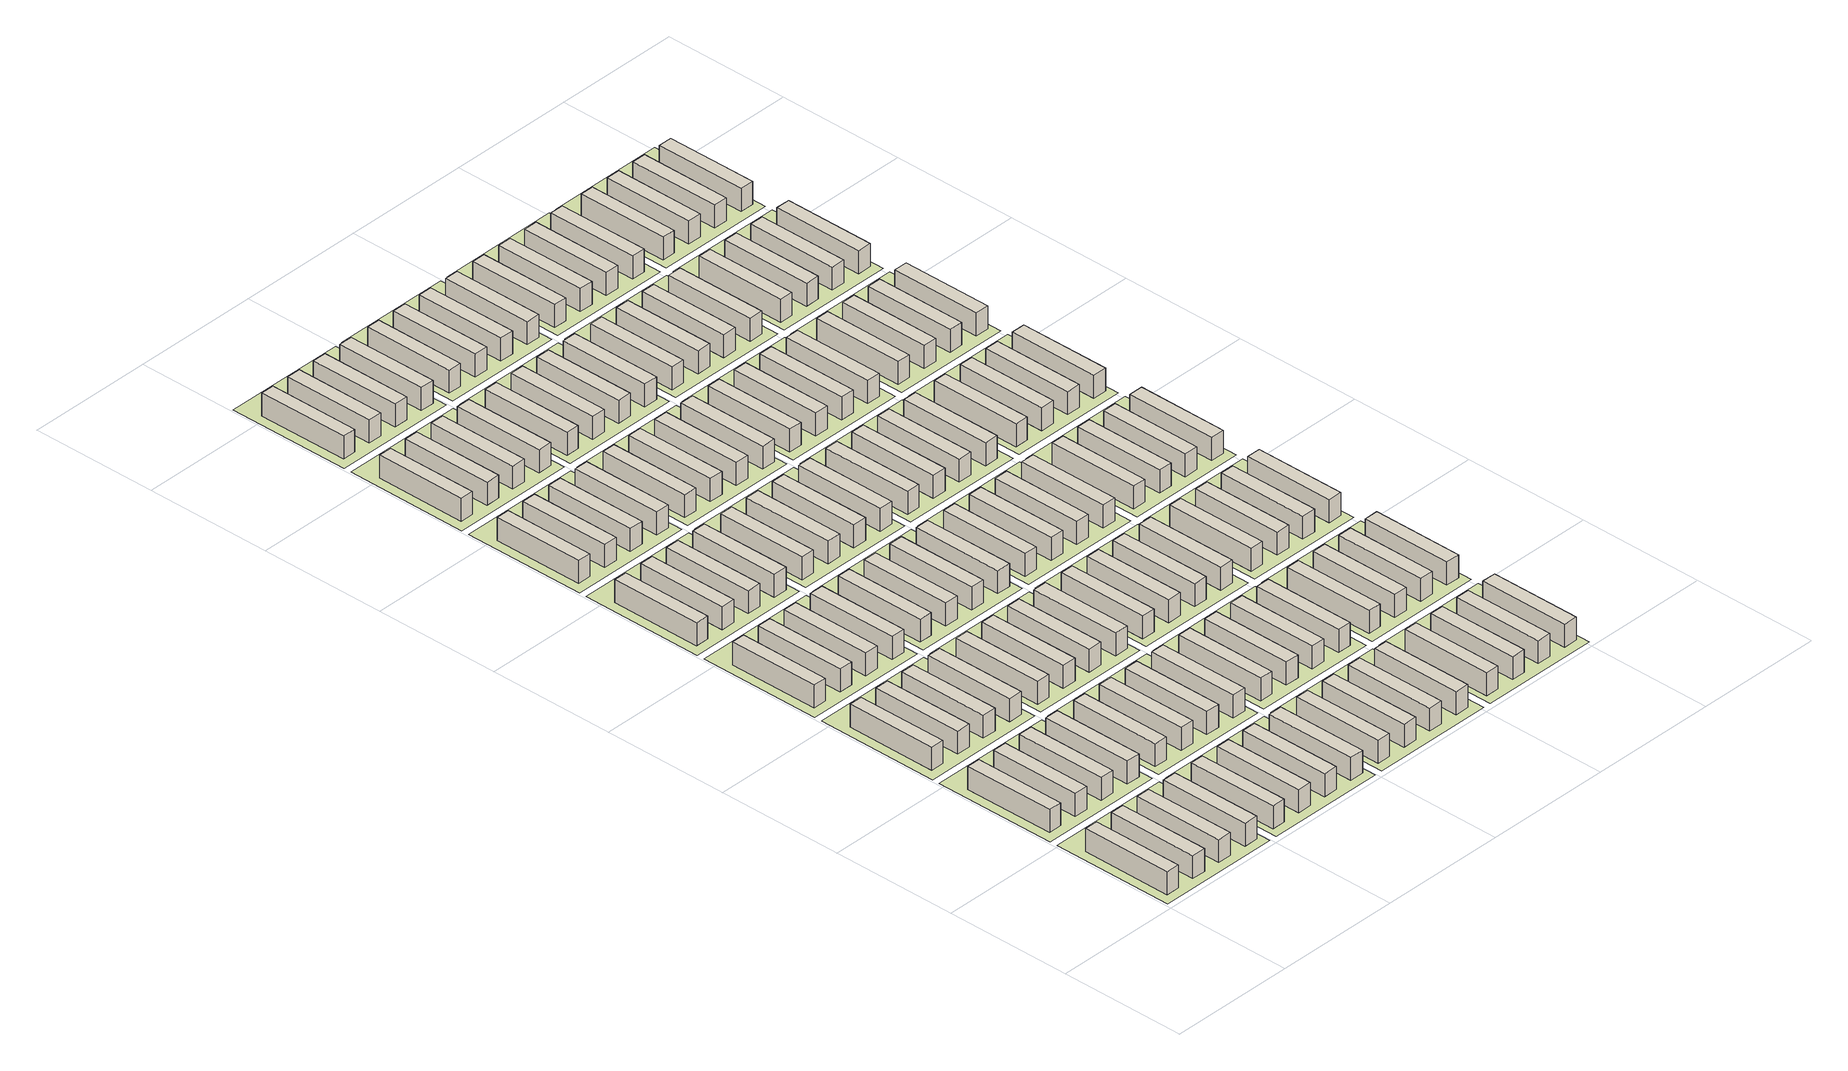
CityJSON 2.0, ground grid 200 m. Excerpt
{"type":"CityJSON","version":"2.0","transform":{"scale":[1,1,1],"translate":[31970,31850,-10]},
"CityObjects":{
"building1":{"type":"Building","geometry":[{"type":"Solid","lod":"1","boundaries":[[[[0,1,2,3]],[[2,4,5,3]],[[6,1,0,7]],[[2,1,6,4]],[[6,7,5,4]],[[0,3,5,7]]]]}]},
"building2":{"type":"Building","geometry":[{"type":"Solid","lod":"1","boundaries":[[[[8,9,10,11]],[[8,11,12,13]],[[10,9,14,15]],[[10,15,12,11]],[[14,13,12,15]],[[14,9,8,13]]]]}]},
"building3":{"type":"Building","geometry":[{"type":"Solid","lod":"1","boundaries":[[[[16,17,18,19]],[[18,20,21,19]],[[22,17,16,23]],[[18,17,22,20]],[[22,23,21,20]],[[16,19,21,23]]]]}]},
"building4":{"type":"Building","geometry":[{"type":"Solid","lod":"1","boundaries":[[[[24,25,26,27]],[[24,27,28,29]],[[26,25,30,31]],[[26,31,28,27]],[[30,29,28,31]],[[30,25,24,29]]]]}]},
"building5":{"type":"Building","geometry":[{"type":"Solid","lod":"1","boundaries":[[[[32,33,34,35]],[[32,35,36,37]],[[34,33,38,39]],[[34,39,36,35]],[[38,37,36,39]],[[38,33,32,37]]]]}]},
"building6":{"type":"Building","geometry":[{"type":"Solid","lod":"1","boundaries":[[[[40,41,42,43]],[[42,44,45,43]],[[46,41,40,47]],[[42,41,46,44]],[[46,47,45,44]],[[40,43,45,47]]]]}]},
"building7":{"type":"Building","geometry":[{"type":"Solid","lod":"1","boundaries":[[[[48,49,50,51]],[[50,52,53,51]],[[54,49,48,55]],[[50,49,54,52]],[[54,55,53,52]],[[48,51,53,55]]]]}]},
"building8":{"type":"Building","geometry":[{"type":"Solid","lod":"1","boundaries":[[[[56,57,58,59]],[[56,59,60,61]],[[58,57,62,63]],[[58,63,60,59]],[[62,61,60,63]],[[62,57,56,61]]]]}]},
"building9":{"type":"Building","geometry":[{"type":"Solid","lod":"1","boundaries":[[[[64,65,66,67]],[[64,67,68,69]],[[66,65,70,71]],[[66,71,68,67]],[[70,69,68,71]],[[70,65,64,69]]]]}]},
"building10":{"type":"Building","geometry":[{"type":"Solid","lod":"1","boundaries":[[[[72,73,74,75]],[[74,76,77,75]],[[78,73,72,79]],[[74,73,78,76]],[[78,79,77,76]],[[72,75,77,79]]]]}]},
"building11":{"type":"Building","geometry":[{"type":"Solid","lod":"1","boundaries":[[[[80,81,82,83]],[[82,84,85,83]],[[86,81,80,87]],[[82,81,86,84]],[[86,87,85,84]],[[80,83,85,87]]]]}]},
"building12":{"type":"Building","geometry":[{"type":"Solid","lod":"1","boundaries":[[[[88,89,90,91]],[[90,92,93,91]],[[94,89,88,95]],[[90,89,94,92]],[[94,95,93,92]],[[88,91,93,95]]]]}]},
"building13":{"type":"Building","geometry":[{"type":"Solid","lod":"1","boundaries":[[[[96,97,98,99]],[[96,99,100,101]],[[98,97,102,103]],[[98,103,100,99]],[[102,101,100,103]],[[102,97,96,101]]]]}]},
"building14":{"type":"Building","geometry":[{"type":"Solid","lod":"1","boundaries":[[[[104,105,106,107]],[[104,107,108,109]],[[106,105,110,111]],[[106,111,108,107]],[[110,109,108,111]],[[110,105,104,109]]]]}]},
"building15":{"type":"Building","geometry":[{"type":"Solid","lod":"1","boundaries":[[[[112,113,114,115]],[[114,116,117,115]],[[118,113,112,119]],[[114,113,118,116]],[[118,119,117,116]],[[112,115,117,119]]]]}]},
"building16":{"type":"Building","geometry":[{"type":"Solid","lod":"1","boundaries":[[[[120,121,122,123]],[[120,123,124,125]],[[122,121,126,127]],[[122,127,124,123]],[[126,125,124,127]],[[126,121,120,125]]]]}]},
"building17":{"type":"Building","geometry":[{"type":"Solid","lod":"1","boundaries":[[[[128,129,130,131]],[[130,132,133,131]],[[134,129,128,135]],[[130,129,134,132]],[[134,135,133,132]],[[128,131,133,135]]]]}]},
"building18":{"type":"Building","geometry":[{"type":"Solid","lod":"1","boundaries":[[[[136,137,138,139]],[[138,140,141,139]],[[142,137,136,143]],[[138,137,142,140]],[[142,143,141,140]],[[136,139,141,143]]]]}]},
"building19":{"type":"Building","geometry":[{"type":"Solid","lod":"1","boundaries":[[[[144,145,146,147]],[[144,147,148,149]],[[146,145,150,151]],[[146,151,148,147]],[[150,149,148,151]],[[150,145,144,149]]]]}]},
"building20":{"type":"Building","geometry":[{"type":"Solid","lod":"1","boundaries":[[[[152,153,154,155]],[[152,155,156,157]],[[154,153,158,159]],[[154,159,156,155]],[[158,157,156,159]],[[158,153,152,157]]]]}]},
"building21":{"type":"Building","geometry":[{"type":"Solid","lod":"1","boundaries":[[[[160,161,162,163]],[[160,163,164,165]],[[162,161,166,167]],[[162,167,164,163]],[[166,165,164,167]],[[166,161,160,165]]]]}]},
"building22":{"type":"Building","geometry":[{"type":"Solid","lod":"1","boundaries":[[[[168,169,170,171]],[[170,172,173,171]],[[174,169,168,175]],[[170,169,174,172]],[[174,175,173,172]],[[168,171,173,175]]]]}]},
"building23":{"type":"Building","geometry":[{"type":"Solid","lod":"1","boundaries":[[[[176,177,178,179]],[[176,179,180,181]],[[178,177,182,183]],[[178,183,180,179]],[[182,181,180,183]],[[182,177,176,181]]]]}]},
"building24":{"type":"Building","geometry":[{"type":"Solid","lod":"1","boundaries":[[[[184,185,186,187]],[[186,188,189,187]],[[190,185,184,191]],[[186,185,190,188]],[[190,191,189,188]],[[184,187,189,191]]]]}]},
"building25":{"type":"Building","geometry":[{"type":"Solid","lod":"1","boundaries":[[[[192,193,194,195]],[[194,196,197,195]],[[198,193,192,199]],[[194,193,198,196]],[[198,199,197,196]],[[192,195,197,199]]]]}]},
"building26":{"type":"Building","geometry":[{"type":"Solid","lod":"1","boundaries":[[[[200,201,202,203]],[[200,203,204,205]],[[202,201,206,207]],[[202,207,204,203]],[[206,205,204,207]],[[206,201,200,205]]]]}]},
"building27":{"type":"Building","geometry":[{"type":"Solid","lod":"1","boundaries":[[[[208,209,210,211]],[[210,212,213,211]],[[214,209,208,215]],[[210,209,214,212]],[[214,215,213,212]],[[208,211,213,215]]]]}]},
"building28":{"type":"Building","geometry":[{"type":"Solid","lod":"1","boundaries":[[[[216,217,218,219]],[[216,219,220,221]],[[218,217,222,223]],[[218,223,220,219]],[[222,221,220,223]],[[222,217,216,221]]]]}]},
"building29":{"type":"Building","geometry":[{"type":"Solid","lod":"1","boundaries":[[[[224,225,226,227]],[[224,227,228,229]],[[226,225,230,231]],[[226,231,228,227]],[[230,229,228,231]],[[230,225,224,229]]]]}]},
"building30":{"type":"Building","geometry":[{"type":"Solid","lod":"1","boundaries":[[[[232,233,234,235]],[[234,236,237,235]],[[238,233,232,239]],[[234,233,238,236]],[[238,239,237,236]],[[232,235,237,239]]]]}]},
"building31":{"type":"Building","geometry":[{"type":"Solid","lod":"1","boundaries":[[[[240,241,242,243]],[[240,243,244,245]],[[242,241,246,247]],[[242,247,244,243]],[[246,245,244,247]],[[246,241,240,245]]]]}]},
"building32":{"type":"Building","geometry":[{"type":"Solid","lod":"1","boundaries":[[[[248,249,250,251]],[[250,252,253,251]],[[254,249,248,255]],[[250,249,254,252]],[[254,255,253,252]],[[248,251,253,255]]]]}]},
"building33":{"type":"Building","geometry":[{"type":"Solid","lod":"1","boundaries":[[[[256,257,258,259]],[[258,260,261,259]],[[262,257,256,263]],[[258,257,262,260]],[[262,263,261,260]],[[256,259,261,263]]]]}]},
"building34":{"type":"Building","geometry":[{"type":"Solid","lod":"1","boundaries":[[[[264,265,266,267]],[[266,268,269,267]],[[270,265,264,271]],[[266,265,270,268]],[[270,271,269,268]],[[264,267,269,271]]]]}]},
"building35":{"type":"Building","geometry":[{"type":"Solid","lod":"1","boundaries":[[[[272,273,274,275]],[[272,275,276,277]],[[274,273,278,279]],[[274,279,276,275]],[[278,277,276,279]],[[278,273,272,277]]]]}]},
"building36":{"type":"Building","geometry":[{"type":"Solid","lod":"1","boundaries":[[[[280,281,282,283]],[[282,284,285,283]],[[286,281,280,287]],[[282,281,286,284]],[[286,287,285,284]],[[280,283,285,287]]]]}]},
"building37":{"type":"Building","geometry":[{"type":"Solid","lod":"1","boundaries":[[[[288,289,290,291]],[[288,291,292,293]],[[290,289,294,295]],[[290,295,292,291]],[[294,293,292,295]],[[294,289,288,293]]]]}]},
"building38":{"type":"Building","geometry":[{"type":"Solid","lod":"1","boundaries":[[[[296,297,298,299]],[[296,299,300,301]],[[298,297,302,303]],[[298,303,300,299]],[[302,301,300,303]],[[302,297,296,301]]]]}]},
"building39":{"type":"Building","geometry":[{"type":"Solid","lod":"1","boundaries":[[[[304,305,306,307]],[[306,308,309,307]],[[310,305,304,311]],[[306,305,310,308]],[[310,311,309,308]],[[304,307,309,311]]]]}]},
"building40":{"type":"Building","geometry":[{"type":"Solid","lod":"1","boundaries":[[[[312,313,314,315]],[[312,315,316,317]],[[314,313,318,319]],[[314,319,316,315]],[[318,317,316,319]],[[318,313,312,317]]]]}]},
"building41":{"type":"Building","geometry":[{"type":"Solid","lod":"1","boundaries":[[[[320,321,322,323]],[[322,324,325,323]],[[326,321,320,327]],[[322,321,326,324]],[[326,327,325,324]],[[320,323,325,327]]]]}]},
"building42":{"type":"Building","geometry":[{"type":"Solid","lod":"1","boundaries":[[[[328,329,330,331]],[[328,331,332,333]],[[330,329,334,335]],[[330,335,332,331]],[[334,333,332,335]],[[334,329,328,333]]]]}]},
"building43":{"type":"Building","geometry":[{"type":"Solid","lod":"1","boundaries":[[[[336,337,338,339]],[[338,340,341,339]],[[342,337,336,343]],[[338,337,342,340]],[[342,343,341,340]],[[336,339,341,343]]]]}]},
"building44":{"type":"Building","geometry":[{"type":"Solid","lod":"1","boundaries":[[[[344,345,346,347]],[[346,348,349,347]],[[350,345,344,351]],[[346,345,350,348]],[[350,351,349,348]],[[344,347,349,351]]]]}]},
"building45":{"type":"Building","geometry":[{"type":"Solid","lod":"1","boundaries":[[[[352,353,354,355]],[[352,355,356,357]],[[354,353,358,359]],[[354,359,356,355]],[[358,357,356,359]],[[358,353,352,357]]]]}]},
"building46":{"type":"Building","geometry":[{"type":"Solid","lod":"1","boundaries":[[[[360,361,362,363]],[[362,364,365,363]],[[366,361,360,367]],[[362,361,366,364]],[[366,367,365,364]],[[360,363,365,367]]]]}]},
"building47":{"type":"Building","geometry":[{"type":"Solid","lod":"1","boundaries":[[[[368,369,370,371]],[[368,371,372,373]],[[370,369,374,375]],[[370,375,372,371]],[[374,373,372,375]],[[374,369,368,373]]]]}]},
"building48":{"type":"Building","geometry":[{"type":"Solid","lod":"1","boundaries":[[[[376,377,378,379]],[[376,379,380,381]],[[378,377,382,383]],[[378,383,380,379]],[[382,381,380,383]],[[382,377,376,381]]]]}]},
"building49":{"type":"Building","geometry":[{"type":"Solid","lod":"1","boundaries":[[[[384,385,386,387]],[[384,387,388,389]],[[386,385,390,391]],[[386,391,388,387]],[[390,389,388,391]],[[390,385,384,389]]]]}]},
"building50":{"type":"Building","geometry":[{"type":"Solid","lod":"1","boundaries":[[[[392,393,394,395]],[[392,395,396,397]],[[394,393,398,399]],[[394,399,396,395]],[[398,397,396,399]],[[398,393,392,397]]]]}]},
"building51":{"type":"Building","geometry":[{"type":"Solid","lod":"1","boundaries":[[[[400,401,402,403]],[[402,404,405,403]],[[406,401,400,407]],[[402,401,406,404]],[[406,407,405,404]],[[400,403,405,407]]]]}]},
"building52":{"type":"Building","geometry":[{"type":"Solid","lod":"1","boundaries":[[[[408,409,410,411]],[[408,411,412,413]],[[410,409,414,415]],[[410,415,412,411]],[[414,413,412,415]],[[414,409,408,413]]]]}]},
"building53":{"type":"Building","geometry":[{"type":"Solid","lod":"1","boundaries":[[[[416,417,418,419]],[[418,420,421,419]],[[422,417,416,423]],[[418,417,422,420]],[[422,423,421,420]],[[416,419,421,423]]]]}]},
"building54":{"type":"Building","geometry":[{"type":"Solid","lod":"1","boundaries":[[[[424,425,426,427]],[[426,428,429,427]],[[430,425,424,431]],[[426,425,430,428]],[[430,431,429,428]],[[424,427,429,431]]]]}]},
"building55":{"type":"Building","geometry":[{"type":"Solid","lod":"1","boundaries":[[[[432,433,434,435]],[[432,435,436,437]],[[434,433,438,439]],[[434,439,436,435]],[[438,437,436,439]],[[438,433,432,437]]]]}]},
"building56":{"type":"Building","geometry":[{"type":"Solid","lod":"1","boundaries":[[[[440,441,442,443]],[[442,444,445,443]],[[446,441,440,447]],[[442,441,446,444]],[[446,447,445,444]],[[440,443,445,447]]]]}]},
"building57":{"type":"Building","geometry":[{"type":"Solid","lod":"1","boundaries":[[[[448,449,450,451]],[[448,451,452,453]],[[450,449,454,455]],[[450,455,452,451]],[[454,453,452,455]],[[454,449,448,453]]]]}]},
"building58":{"type":"Building","geometry":[{"type":"Solid","lod":"1","boundaries":[[[[456,457,458,459]],[[458,460,461,459]],[[462,457,456,463]],[[458,457,462,460]],[[462,463,461,460]],[[456,459,461,463]]]]}]},
"building59":{"type":"Building","geometry":[{"type":"Solid","lod":"1","boundaries":[[[[464,465,466,467]],[[464,467,468,469]],[[466,465,470,471]],[[466,471,468,467]],[[470,469,468,471]],[[470,465,464,469]]]]}]},
"building60":{"type":"Building","geometry":[{"type":"Solid","lod":"1","boundaries":[[[[472,473,474,475]],[[472,475,476,477]],[[474,473,478,479]],[[474,479,476,475]],[[478,477,476,479]],[[478,473,472,477]]]]}]},
"building61":{"type":"Building","geometry":[{"type":"Solid","lod":"1","boundaries":[[[[480,481,482,483]],[[482,484,485,483]],[[486,481,480,487]],[[482,481,486,484]],[[486,487,485,484]],[[480,483,485,487]]]]}]},
"building62":{"type":"Building","geometry":[{"type":"Solid","lod":"1","boundaries":[[[[488,489,490,491]],[[488,491,492,493]],[[490,489,494,495]],[[490,495,492,491]],[[494,493,492,495]],[[494,489,488,493]]]]}]},
"building63":{"type":"Building","geometry":[{"type":"Solid","lod":"1","boundaries":[[[[496,497,498,499]],[[498,500,501,499]],[[502,497,496,503]],[[498,497,502,500]],[[502,503,501,500]],[[496,499,501,503]]]]}]},
"building64":{"type":"Building","geometry":[{"type":"Solid","lod":"1","boundaries":[[[[504,505,506,507]],[[506,508,509,507]],[[510,505,504,511]],[[506,505,510,508]],[[510,511,509,508]],[[504,507,509,511]]]]}]},
"building65":{"type":"Building","geometry":[{"type":"Solid","lod":"1","boundaries":[[[[512,513,514,515]],[[514,516,517,515]],[[518,513,512,519]],[[514,513,518,516]],[[518,519,517,516]],[[512,515,517,519]]]]}]},
"building66":{"type":"Building","geometry":[{"type":"Solid","lod":"1","boundaries":[[[[520,521,522,523]],[[522,524,525,523]],[[526,521,520,527]],[[522,521,526,524]],[[526,527,525,524]],[[520,523,525,527]]]]}]},
"building67":{"type":"Building","geometry":[{"type":"Solid","lod":"1","boundaries":[[[[528,529,530,531]],[[528,531,532,533]],[[530,529,534,535]],[[530,535,532,531]],[[534,533,532,535]],[[534,529,528,533]]]]}]},
"building68":{"type":"Building","geometry":[{"type":"Solid","lod":"1","boundaries":[[[[536,537,538,539]],[[538,540,541,539]],[[542,537,536,543]],[[538,537,542,540]],[[542,543,541,540]],[[536,539,541,543]]]]}]},
"building69":{"type":"Building","geometry":[{"type":"Solid","lod":"1","boundaries":[[[[544,545,546,547]],[[544,547,548,549]],[[546,545,550,551]],[[546,551,548,547]],[[550,549,548,551]],[[550,545,544,549]]]]}]},
"building70":{"type":"Building","geometry":[{"type":"Solid","lod":"1","boundaries":[[[[552,553,554,555]],[[552,555,556,557]],[[554,553,558,559]],[[554,559,556,555]],[[558,557,556,559]],[[558,553,552,557]]]]}]},
"building71":{"type":"Building","geometry":[{"type":"Solid","lod":"1","boundaries":[[[[560,561,562,563]],[[562,564,565,563]],[[566,561,560,567]],[[562,561,566,564]],[[566,567,565,564]],[[560,563,565,567]]]]}]},
"building72":{"type":"Building","geometry":[{"type":"Solid","lod":"1","boundaries":[[[[568,569,570,571]],[[568,571,572,573]],[[570,569,574,575]],[[570,575,572,571]],[[574,573,572,575]],[[574,569,568,573]]]]}]},
"building73":{"type":"Building","geometry":[{"type":"Solid","lod":"1","boundaries":[[[[576,577,578,579]],[[578,580,581,579]],[[582,577,576,583]],[[578,577,582,580]],[[582,583,581,580]],[[576,579,581,583]]]]}]},
"building74":{"type":"Building","geometry":[{"type":"Solid","lod":"1","boundaries":[[[[584,585,586,587]],[[584,587,588,589]],[[586,585,590,591]],[[586,591,588,587]],[[590,589,588,591]],[[590,585,584,589]]]]}]},
"building75":{"type":"Building","geometry":[{"type":"Solid","lod":"1","boundaries":[[[[592,593,594,595]],[[594,596,597,595]],[[598,593,592,599]],[[594,593,598,596]],[[598,599,597,596]],[[592,595,597,599]]]]}]},
"building76":{"type":"Building","geometry":[{"type":"Solid","lod":"1","boundaries":[[[[600,601,602,603]],[[602,604,605,603]],[[606,601,600,607]],[[602,601,606,604]],[[606,607,605,604]],[[600,603,605,607]]]]}]},
"building77":{"type":"Building","geometry":[{"type":"Solid","lod":"1","boundaries":[[[[608,609,610,611]],[[608,611,612,613]],[[610,609,614,615]],[[610,615,612,611]],[[614,613,612,615]],[[614,609,608,613]]]]}]},
"building78":{"type":"Building","geometry":[{"type":"Solid","lod":"1","boundaries":[[[[616,617,618,619]],[[618,620,621,619]],[[622,617,616,623]],[[618,617,622,620]],[[622,623,621,620]],[[616,619,621,623]]]]}]},
"building79":{"type":"Building","geometry":[{"type":"Solid","lod":"1","boundaries":[[[[624,625,626,627]],[[624,627,628,629]],[[626,625,630,631]],[[626,631,628,627]],[[630,629,628,631]],[[630,625,624,629]]]]}]},
"building80":{"type":"Building","geometry":[{"type":"Solid","lod":"1","boundaries":[[[[632,633,634,635]],[[632,635,636,637]],[[634,633,638,639]],[[634,639,636,635]],[[638,637,636,639]],[[638,633,632,637]]]]}]},
"building81":{"type":"Building","geometry":[{"type":"Solid","lod":"1","boundaries":[[[[640,641,642,643]],[[640,643,644,645]],[[642,641,646,647]],[[642,647,644,643]],[[646,645,644,647]],[[646,641,640,645]]]]}]},
"building82":{"type":"Building","geometry":[{"type":"Solid","lod":"1","boundaries":[[[[648,649,650,651]],[[648,651,652,653]],[[650,649,654,655]],[[650,655,652,651]],[[654,653,652,655]],[[654,649,648,653]]]]}]},
"building83":{"type":"Building","geometry":[{"type":"Solid","lod":"1","boundaries":[[[[656,657,658,659]],[[658,660,661,659]],[[662,657,656,663]],[[658,657,662,660]],[[662,663,661,660]],[[656,659,661,663]]]]}]},
"building84":{"type":"Building","geometry":[{"type":"Solid","lod":"1","boundaries":[[[[664,665,666,667]],[[664,667,668,669]],[[666,665,670,671]],[[666,671,668,667]],[[670,669,668,671]],[[670,665,664,669]]]]}]},
"building85":{"type":"Building","geometry":[{"type":"Solid","lod":"1","boundaries":[[[[672,673,674,675]],[[674,676,677,675]],[[678,673,672,679]],[[674,673,678,676]],[[678,679,677,676]],[[672,675,677,679]]]]}]},
"building86":{"type":"Building","geometry":[{"type":"Solid","lod":"1","boundaries":[[[[680,681,682,683]],[[682,684,685,683]],[[686,681,680,687]],[[682,681,686,684]],[[686,687,685,684]],[[680,683,685,687]]]]}]},
"building87":{"type":"Building","geometry":[{"type":"Solid","lod":"1","boundaries":[[[[688,689,690,691]],[[688,691,692,693]],[[690,689,694,695]],[[690,695,692,691]],[[694,693,692,695]],[[694,689,688,693]]]]}]},
"building88":{"type":"Building","geometry":[{"type":"Solid","lod":"1","boundaries":[[[[696,697,698,699]],[[698,700,701,699]],[[702,697,696,703]],[[698,697,702,700]],[[702,703,701,700]],[[696,699,701,703]]]]}]},
"building89":{"type":"Building","geometry":[{"type":"Solid","lod":"1","boundaries":[[[[704,705,706,707]],[[704,707,708,709]],[[706,705,710,711]],[[706,711,708,707]],[[710,709,708,711]],[[710,705,704,709]]]]}]},
"building90":{"type":"Building","geometry":[{"type":"Solid","lod":"1","boundaries":[[[[712,713,714,715]],[[714,716,717,715]],[[718,713,712,719]],[[714,713,718,716]],[[718,719,717,716]],[[712,715,717,719]]]]}]},
"building91":{"type":"Building","geometry":[{"type":"Solid","lod":"1","boundaries":[[[[720,721,722,723]],[[720,723,724,725]],[[722,721,726,727]],[[722,727,724,723]],[[726,725,724,727]],[[726,721,720,725]]]]}]},
"building92":{"type":"Building","geometry":[{"type":"Solid","lod":"1","boundaries":[[[[728,729,730,731]],[[728,731,732,733]],[[730,729,734,735]],[[730,735,732,731]],[[734,733,732,735]],[[734,729,728,733]]]]}]},
"building93":{"type":"Building","geometry":[{"type":"Solid","lod":"1","boundaries":[[[[736,737,738,739]],[[738,740,741,739]],[[742,737,736,743]],[[738,737,742,740]],[[742,743,741,740]],[[736,739,741,743]]]]}]},
"building94":{"type":"Building","geometry":[{"type":"Solid","lod":"1","boundaries":[[[[744,745,746,747]],[[744,747,748,749]],[[746,745,750,751]],[[746,751,748,747]],[[750,749,748,751]],[[750,745,744,749]]]]}]},
"building95":{"type":"Building","geometry":[{"type":"Solid","lod":"1","boundaries":[[[[752,753,754,755]],[[754,756,757,755]],[[758,753,752,759]],[[754,753,758,756]],[[758,759,757,756]],[[752,755,757,759]]]]}]},
"building96":{"type":"Building","geometry":[{"type":"Solid","lod":"1","boundaries":[[[[760,761,762,763]],[[762,764,765,763]],[[766,761,760,767]],[[762,761,766,764]],[[766,767,765,764]],[[760,763,765,767]]]]}]},
"building97":{"type":"Building","geometry":[{"type":"Solid","lod":"1","boundaries":[[[[768,769,770,771]],[[770,772,773,771]],[[774,769,768,775]],[[770,769,774,772]],[[774,775,773,772]],[[768,771,773,775]]]]}]},
"building98":{"type":"Building","geometry":[{"type":"Solid","lod":"1","boundaries":[[[[776,777,778,779]],[[776,779,780,781]],[[778,777,782,783]],[[778,783,780,779]],[[782,781,780,783]],[[782,777,776,781]]]]}]},
"building99":{"type":"Building","geometry":[{"type":"Solid","lod":"1","boundaries":[[[[784,785,786,787]],[[786,788,789,787]],[[790,785,784,791]],[[786,785,790,788]],[[790,791,789,788]],[[784,787,789,791]]]]}]},
"building100":{"type":"Building","geometry":[{"type":"Solid","lod":"1","boundaries":[[[[792,793,794,795]],[[792,795,796,797]],[[794,793,798,799]],[[794,799,796,795]],[[798,797,796,799]],[[798,793,792,797]]]]}]},
"building101":{"type":"Building","geometry":[{"type":"Solid","lod":"1","boundaries":[[[[800,801,802,803]],[[800,803,804,805]],[[802,801,806,807]],[[802,807,804,803]],[[806,805,804,807]],[[806,801,800,805]]]]}]},
"building102":{"type":"Building","geometry":[{"type":"Solid","lod":"1","boundaries":[[[[808,809,810,811]],[[810,812,813,811]],[[814,809,808,815]],[[810,809,814,812]],[[814,815,813,812]],[[808,811,813,815]]]]}]},
"building103":{"type":"Building","geometry":[{"type":"Solid","lod":"1","boundaries":[[[[816,817,818,819]],[[816,819,820,821]],[[818,817,822,823]],[[818,823,820,819]],[[822,821,820,823]],[[822,817,816,821]]]]}]},
"building104":{"type":"Building","geometry":[{"type":"Solid","lod":"1","boundaries":[[[[824,825,826,827]],[[826,828,829,827]],[[830,825,824,831]],[[826,825,830,828]],[[830,831,829,828]],[[824,827,829,831]]]]}]},
"building105":{"type":"Building","geometry":[{"type":"Solid","lod":"1","boundaries":[[[[832,833,834,835]],[[834,836,837,835]],[[838,833,832,839]],[[834,833,838,836]],[[838,839,837,836]],[[832,835,837,839]]]]}]},
"building106":{"type":"Building","geometry":[{"type":"Solid","lod":"1","boundaries":[[[[840,841,842,843]],[[840,843,844,845]],[[842,841,846,847]],[[842,847,844,843]],[[846,845,844,847]],[[846,841,840,845]]]]}]},
"building107":{"type":"Building","geometry":[{"type":"Solid","lod":"1","boundaries":[[[[848,849,850,851]],[[850,852,853,851]],[[854,849,848,855]],[[850,849,854,852]],[[854,855,853,852]],[[848,851,853,855]]]]}]},
"building108":{"type":"Building","geometry":[{"type":"Solid","lod":"1","boundaries":[[[[856,857,858,859]],[[856,859,860,861]],[[858,857,862,863]],[[858,863,860,859]],[[862,861,860,863]],[[862,857,856,861]]]]}]},
"building109":{"type":"Building","geometry":[{"type":"Solid","lod":"1","boundaries":[[[[864,865,866,867]],[[864,867,868,869]],[[866,865,870,871]],[[866,871,868,867]],[[870,869,868,871]],[[870,865,864,869]]]]}]},
"building110":{"type":"Building","geometry":[{"type":"Solid","lod":"1","boundaries":[[[[872,873,874,875]],[[872,875,876,877]],[[874,873,878,879]],[[874,879,876,875]],[[878,877,876,879]],[[878,873,872,877]]]]}]},
"building111":{"type":"Building","geometry":[{"type":"Solid","lod":"1","boundaries":[[[[880,881,882,883]],[[882,884,885,883]],[[886,881,880,887]],[[882,881,886,884]],[[886,887,885,884]],[[880,883,885,887]]]]}]},
"building112":{"type":"Building","geometry":[{"type":"Solid","lod":"1","boundaries":[[[[888,889,890,891]],[[890,892,893,891]],[[894,889,888,895]],[[890,889,894,892]],[[894,895,893,892]],[[888,891,893,895]]]]}]},
"building113":{"type":"Building","geometry":[{"type":"Solid","lod":"1","boundaries":[[[[896,897,898,899]],[[896,899,900,901]],[[898,897,902,903]],[[898,903,900,899]],[[902,901,900,903]],[[902,897,896,901]]]]}]},
"building114":{"type":"Building","geometry":[{"type":"Solid","lod":"1","boundaries":[[[[904,905,906,907]],[[906,908,909,907]],[[910,905,904,911]],[[906,905,910,908]],[[910,911,909,908]],[[904,907,909,911]]]]}]},
"building115":{"type":"Building","geometry":[{"type":"Solid","lod":"1","boundaries":[[[[912,913,914,915]],[[912,915,916,917]],[[914,913,918,919]],[[914,919,916,915]],[[918,917,916,919]],[[918,913,912,917]]]]}]},
"building116":{"type":"Building","geometry":[{"type":"Solid","lod":"1","boundaries":[[[[920,921,922,923]],[[920,923,924,925]],[[922,921,926,927]],[[922,927,924,923]],[[926,925,924,927]],[[926,921,920,925]]]]}]},
"building117":{"type":"Building","geometry":[{"type":"Solid","lod":"1","boundaries":[[[[928,929,930,931]],[[930,932,933,931]],[[934,929,928,935]],[[930,929,934,932]],[[934,935,933,932]],[[928,931,933,935]]]]}]},
"building118":{"type":"Building","geometry":[{"type":"Solid","lod":"1","boundaries":[[[[936,937,938,939]],[[938,940,941,939]],[[942,937,936,943]],[[938,937,942,940]],[[942,943,941,940]],[[936,939,941,943]]]]}]},
"building119":{"type":"Building","geometry":[{"type":"Solid","lod":"1","boundaries":[[[[944,945,946,947]],[[946,948,949,947]],[[950,945,944,951]],[[946,945,950,948]],[[950,951,949,948]],[[944,947,949,951]]]]}]},
"building120":{"type":"Building","geometry":[{"type":"Solid","lod":"1","boundaries":[[[[952,953,954,955]],[[952,955,956,957]],[[954,953,958,959]],[[954,959,956,955]],[[958,957,956,959]],[[958,953,952,957]]]]}]},
"building121":{"type":"Building","geometry":[{"type":"Solid","lod":"1","boundaries":[[[[960,961,962,963]],[[960,963,964,965]],[[962,961,966,967]],[[962,967,964,963]],[[966,965,964,967]],[[966,961,960,965]]]]}]},
"building122":{"type":"Building","geometry":[{"type":"Solid","lod":"1","boundaries":[[[[968,969,970,971]],[[970,972,973,971]],[[974,969,968,975]],[[970,969,974,972]],[[974,975,973,972]],[[968,971,973,975]]]]}]},
"building123":{"type":"Building","geometry":[{"type":"Solid","lod":"1","boundaries":[[[[976,977,978,979]],[[978,980,981,979]],[[982,977,976,983]],[[978,977,982,980]],[[982,983,981,980]],[[976,979,981,983]]]]}]},
"building124":{"type":"Building","geometry":[{"type":"Solid","lod":"1","boundaries":[[[[984,985,986,987]],[[984,987,988,989]],[[986,985,990,991]],[[986,991,988,987]],[[990,989,988,991]],[[990,985,984,989]]]]}]},
"building125":{"type":"Building","geometry":[{"type":"Solid","lod":"1","boundaries":[[[[992,993,994,995]],[[992,995,996,997]],[[994,993,998,999]],[[994,999,996,995]],[[998,997,996,999]],[[998,993,992,997]]]]}]},
"building126":{"type":"Building","geometry":[{"type":"Solid","lod":"1","boundaries":[[[[1000,1001,1002,1003]],[[1002,1004,1005,1003]],[[1006,1001,1000,1007]],[[1002,1001,1006,1004]],[[1006,1007,1005,1004]],[[1000,1003,1005,1007]]]]}]},
"building127":{"type":"Building","geometry":[{"type":"Solid","lod":"1","boundaries":[[[[1008,1009,1010,1011]],[[1008,1011,1012,1013]],[[1010,1009,1014,1015]],[[1010,1015,1012,1011]],[[1014,1013,1012,1015]],[[1014,1009,1008,1013]]]]}]},
"building128":{"type":"Building","geometry":[{"type":"Solid","lod":"1","boundaries":[[[[1016,1017,1018,1019]],[[1018,1020,1021,1019]],[[1022,1017,1016,1023]],[[1018,1017,1022,1020]],[[1022,1023,1021,1020]],[[1016,1019,1021,1023]]]]}]},
"landuse1":{"type":"LandUse","geometry":[{"type":"MultiSurface","lod":"1","boundaries":[[[1024,1025,1026,1027]]]}]},
"landuse2":{"type":"LandUse","attributes":{"name":"luse2"},"geometry":[{"type":"MultiSurface","lod":"1","boundaries":[[[1028,1029,1030,1031]]]}]},
"landuse3":{"type":"LandUse","attributes":{"name":"luse3"},"geometry":[{"type":"MultiSurface","lod":"1","boundaries":[[[1032,1033,1034,1035]]]}]},
"landuse4":{"type":"LandUse","geometry":[{"type":"MultiSurface","lod":"1","boundaries":[[[1036,1037,1038,1039]]]}]},
"landuse5":{"type":"LandUse","geometry":[{"type":"MultiSurface","lod":"1","boundaries":[[[1040,1041,1042,1043]]]}]},
"landuse6":{"type":"LandUse","geometry":[{"type":"MultiSurface","lod":"1","boundaries":[[[1044,1045,1046,1047]]]}]},
"landuse7":{"type":"LandUse","attributes":{"name":"luse1"},"geometry":[{"type":"MultiSurface","lod":"1","boundaries":[[[1048,1049,1050,1051]]]}]},
"landuse8":{"type":"LandUse","geometry":[{"type":"MultiSurface","lod":"1","boundaries":[[[1052,1053,1054,1055]]]}]},
"landuse9":{"type":"LandUse","attributes":{"name":"luse4"},"geometry":[{"type":"MultiSurface","lod":"1","boundaries":[[[1056,1057,1058,1059]]]}]},
"landuse10":{"type":"LandUse","geometry":[{"type":"MultiSurface","lod":"1","boundaries":[[[1060,1061,1062,1063]]]}]},
"landuse11":{"type":"LandUse","geometry":[{"type":"MultiSurface","lod":"1","boundaries":[[[1064,1065,1066,1067]]]}]},
"landuse12":{"type":"LandUse","attributes":{"name":"luse9"},"geometry":[{"type":"MultiSurface","lod":"1","boundaries":[[[1068,1069,1070,1071]]]}]},
"landuse13":{"type":"LandUse","geometry":[{"type":"MultiSurface","lod":"1","boundaries":[[[1072,1073,1074,1075]]]}]},
"landuse14":{"type":"LandUse","geometry":[{"type":"MultiSurface","lod":"1","boundaries":[[[1076,1077,1078,1079]]]}]},
"landuse15":{"type":"LandUse","attributes":{"name":"luse8"},"geometry":[{"type":"MultiSurface","lod":"1","boundaries":[[[1080,1081,1082,1083]]]}]},
"landuse16":{"type":"LandUse","geometry":[{"type":"MultiSurface","lod":"1","boundaries":[[[1084,1085,1086,1087]]]}]},
"landuse17":{"type":"LandUse","attributes":{"name":"luse5"},"geometry":[{"type":"MultiSurface","lod":"1","boundaries":[[[1088,1089,1090,1091]]]}]},
"landuse18":{"type":"LandUse","geometry":[{"type":"MultiSurface","lod":"1","boundaries":[[[1092,1093,1094,1095]]]}]},
"landuse19":{"type":"LandUse","geometry":[{"type":"MultiSurface","lod":"1","boundaries":[[[1096,1097,1098,1099]]]}]},
"landuse20":{"type":"LandUse","geometry":[{"type":"MultiSurface","lod":"1","boundaries":[[[1100,1101,1102,1103]]]}]},
"landuse21":{"type":"LandUse","geometry":[{"type":"MultiSurface","lod":"1","boundaries":[[[1104,1105,1106,1107]]]}]},
"landuse22":{"type":"LandUse","geometry":[{"type":"MultiSurface","lod":"1","boundaries":[[[1108,1109,1110,1111]]]}]},
"landuse23":{"type":"LandUse","attributes":{"name":"luse7"},"geometry":[{"type":"MultiSurface","lod":"1","boundaries":[[[1112,1113,1114,1115]]]}]},
"landuse24":{"type":"LandUse","geometry":[{"type":"MultiSurface","lod":"1","boundaries":[[[1116,1117,1118,1119]]]}]},
"landuse25":{"type":"LandUse","attributes":{"name":"luse6"},"geometry":[{"type":"MultiSurface","lod":"1","boundaries":[[[1120,1121,1122,1123]]]}]},
"landuse26":{"type":"LandUse","geometry":[{"type":"MultiSurface","lod":"1","boundaries":[[[1124,1125,1126,1127]]]}]},
"landuse27":{"type":"LandUse","geometry":[{"type":"MultiSurface","lod":"1","boundaries":[[[1128,1129,1130,1131]]]}]},
"landuse28":{"type":"LandUse","geometry":[{"type":"MultiSurface","lod":"1","boundaries":[[[1132,1133,1134,1135]]]}]},
"landuse29":{"type":"LandUse","geometry":[{"type":"MultiSurface","lod":"1","boundaries":[[[1136,1137,1138,1139]]]}]},
"landuse30":{"type":"LandUse","geometry":[{"type":"MultiSurface","lod":"1","boundaries":[[[1140,1141,1142,1143]]]}]},
"landuse31":{"type":"LandUse","geometry":[{"type":"MultiSurface","lod":"1","boundaries":[[[1144,1145,1146,1147]]]}]},
"landuse32":{"type":"LandUse","geometry":[{"type":"MultiSurface","lod":"1","boundaries":[[[1148,1149,1150,1151]]]}]}
},
"vertices":[
[20,24,46],[20,167,46],[20,167,10],[20,24,10],[41,167,10],[41,24,10],[41,167,46],[41,24,46],
[69,24,10],[69,24,46],[69,167,46],[69,167,10],[91,167,10],[91,24,10],[91,24,46],[91,167,46],
[20,230,46],[20,373,46],[20,373,10],[20,230,10],[41,373,10],[41,230,10],[41,373,46],[41,230,46],
[118,24,10],[118,24,46],[118,167,46],[118,167,10],[140,167,10],[140,24,10],[140,24,46],[140,167,46],
[69,230,10],[69,230,46],[69,373,46],[69,373,10],[91,373,10],[91,230,10],[91,230,46],[91,373,46],
[20,436,46],[20,579,46],[20,579,10],[20,436,10],[41,579,10],[41,436,10],[41,579,46],[41,436,46],
[168,24,46],[168,167,46],[168,167,10],[168,24,10],[190,167,10],[190,24,10],[190,167,46],[190,24,46],
[118,230,10],[118,230,46],[118,373,46],[118,373,10],[140,373,10],[140,230,10],[140,230,46],[140,373,46],
[69,436,10],[69,436,46],[69,579,46],[69,579,10],[91,579,10],[91,436,10],[91,436,46],[91,579,46],
[20,642,46],[20,785,46],[20,785,10],[20,642,10],[41,785,10],[41,642,10],[41,785,46],[41,642,46],
[221,24,46],[221,167,46],[221,167,10],[221,24,10],[242,167,10],[242,24,10],[242,167,46],[242,24,46],
[168,230,46],[168,373,46],[168,373,10],[168,230,10],[190,373,10],[190,230,10],[190,373,46],[190,230,46],
[118,436,10],[118,436,46],[118,579,46],[118,579,10],[140,579,10],[140,436,10],[140,436,46],[140,579,46],
[69,642,10],[69,642,46],[69,785,46],[69,785,10],[91,785,10],[91,642,10],[91,642,46],[91,785,46],
[20,848,46],[20,991,46],[20,991,10],[20,848,10],[41,991,10],[41,848,10],[41,991,46],[41,848,46],
[270,24,10],[270,24,46],[270,167,46],[270,167,10],[292,167,10],[292,24,10],[292,24,46],[292,167,46],
[221,230,46],[221,373,46],[221,373,10],[221,230,10],[242,373,10],[242,230,10],[242,373,46],[242,230,46],
[168,436,46],[168,579,46],[168,579,10],[168,436,10],[190,579,10],[190,436,10],[190,579,46],[190,436,46],
[118,642,10],[118,642,46],[118,785,46],[118,785,10],[140,785,10],[140,642,10],[140,642,46],[140,785,46],
[69,848,10],[69,848,46],[69,991,46],[69,991,10],[91,991,10],[91,848,10],[91,848,46],[91,991,46],
[319,24,10],[319,24,46],[319,167,46],[319,167,10],[341,167,10],[341,24,10],[341,24,46],[341,167,46],
[20,1054,46],[20,1197,46],[20,1197,10],[20,1054,10],[41,1197,10],[41,1054,10],[41,1197,46],[41,1054,46],
[270,230,10],[270,230,46],[270,373,46],[270,373,10],[292,373,10],[292,230,10],[292,230,46],[292,373,46],
[221,436,46],[221,579,46],[221,579,10],[221,436,10],[242,579,10],[242,436,10],[242,579,46],[242,436,46],
[168,642,46],[168,785,46],[168,785,10],[168,642,10],[190,785,10],[190,642,10],[190,785,46],[190,642,46],
[118,848,10],[118,848,46],[118,991,46],[118,991,10],[140,991,10],[140,848,10],[140,848,46],[140,991,46],
[369,24,46],[369,167,46],[369,167,10],[369,24,10],[391,167,10],[391,24,10],[391,167,46],[391,24,46],
[69,1054,10],[69,1054,46],[69,1197,46],[69,1197,10],[91,1197,10],[91,1054,10],[91,1054,46],[91,1197,46],
[319,230,10],[319,230,46],[319,373,46],[319,373,10],[341,373,10],[341,230,10],[341,230,46],[341,373,46],
[20,1260,46],[20,1403,46],[20,1403,10],[20,1260,10],[41,1403,10],[41,1260,10],[41,1403,46],[41,1260,46],
[270,436,10],[270,436,46],[270,579,46],[270,579,10],[292,579,10],[292,436,10],[292,436,46],[292,579,46],
[221,642,46],[221,785,46],[221,785,10],[221,642,10],[242,785,10],[242,642,10],[242,785,46],[242,642,46],
[168,848,46],[168,991,46],[168,991,10],[168,848,10],[190,991,10],[190,848,10],[190,991,46],[190,848,46],
[421,24,46],[421,167,46],[421,167,10],[421,24,10],[442,167,10],[442,24,10],[442,167,46],[442,24,46],
[118,1054,10],[118,1054,46],[118,1197,46],[118,1197,10],[140,1197,10],[140,1054,10],[140,1054,46],[140,1197,46],
[369,230,46],[369,373,46],[369,373,10],[369,230,10],[391,373,10],[391,230,10],[391,373,46],[391,230,46],
[69,1260,10],[69,1260,46],[69,1403,46],[69,1403,10],[91,1403,10],[91,1260,10],[91,1260,46],[91,1403,46],
[319,436,10],[319,436,46],[319,579,46],[319,579,10],[341,579,10],[341,436,10],[341,436,46],[341,579,46],
[20,1466,46],[20,1609,46],[20,1609,10],[20,1466,10],[41,1609,10],[41,1466,10],[41,1609,46],[41,1466,46],
[270,642,10],[270,642,46],[270,785,46],[270,785,10],[292,785,10],[292,642,10],[292,642,46],[292,785,46],
[221,848,46],[221,991,46],[221,991,10],[221,848,10],[242,991,10],[242,848,10],[242,991,46],[242,848,46],
[470,24,10],[470,24,46],[470,167,46],[470,167,10],[492,167,10],[492,24,10],[492,24,46],[492,167,46],
[168,1054,46],[168,1197,46],[168,1197,10],[168,1054,10],[190,1197,10],[190,1054,10],[190,1197,46],[190,1054,46],
[421,230,46],[421,373,46],[421,373,10],[421,230,10],[442,373,10],[442,230,10],[442,373,46],[442,230,46],
[118,1260,10],[118,1260,46],[118,1403,46],[118,1403,10],[140,1403,10],[140,1260,10],[140,1260,46],[140,1403,46],
[369,436,46],[369,579,46],[369,579,10],[369,436,10],[391,579,10],[391,436,10],[391,579,46],[391,436,46],
[69,1466,10],[69,1466,46],[69,1609,46],[69,1609,10],[91,1609,10],[91,1466,10],[91,1466,46],[91,1609,46],
[319,642,10],[319,642,46],[319,785,46],[319,785,10],[341,785,10],[341,642,10],[341,642,46],[341,785,46],
[270,848,10],[270,848,46],[270,991,46],[270,991,10],[292,991,10],[292,848,10],[292,848,46],[292,991,46],
[519,24,10],[519,24,46],[519,167,46],[519,167,10],[541,167,10],[541,24,10],[541,24,46],[541,167,46],
[221,1054,46],[221,1197,46],[221,1197,10],[221,1054,10],[242,1197,10],[242,1054,10],[242,1197,46],[242,1054,46],
[470,230,10],[470,230,46],[470,373,46],[470,373,10],[492,373,10],[492,230,10],[492,230,46],[492,373,46],
[168,1260,46],[168,1403,46],[168,1403,10],[168,1260,10],[190,1403,10],[190,1260,10],[190,1403,46],[190,1260,46],
[421,436,46],[421,579,46],[421,579,10],[421,436,10],[442,579,10],[442,436,10],[442,579,46],[442,436,46],
[118,1466,10],[118,1466,46],[118,1609,46],[118,1609,10],[140,1609,10],[140,1466,10],[140,1466,46],[140,1609,46],
[369,642,46],[369,785,46],[369,785,10],[369,642,10],[391,785,10],[391,642,10],[391,785,46],[391,642,46],
[319,848,10],[319,848,46],[319,991,46],[319,991,10],[341,991,10],[341,848,10],[341,848,46],[341,991,46],
[569,24,46],[569,167,46],[569,167,10],[569,24,10],[591,167,10],[591,24,10],[591,167,46],[591,24,46],
[270,1054,10],[270,1054,46],[270,1197,46],[270,1197,10],[292,1197,10],[292,1054,10],[292,1054,46],[292,1197,46],
[519,230,10],[519,230,46],[519,373,46],[519,373,10],[541,373,10],[541,230,10],[541,230,46],[541,373,46],
[221,1260,46],[221,1403,46],[221,1403,10],[221,1260,10],[242,1403,10],[242,1260,10],[242,1403,46],[242,1260,46],
[470,436,10],[470,436,46],[470,579,46],[470,579,10],[492,579,10],[492,436,10],[492,436,46],[492,579,46],
[168,1466,46],[168,1609,46],[168,1609,10],[168,1466,10],[190,1609,10],[190,1466,10],[190,1609,46],[190,1466,46],
[421,642,46],[421,785,46],[421,785,10],[421,642,10],[442,785,10],[442,642,10],[442,785,46],[442,642,46],
[369,848,46],[369,991,46],[369,991,10],[369,848,10],[391,991,10],[391,848,10],[391,991,46],[391,848,46],
[627,24,46],[627,167,46],[627,167,10],[627,24,10],[648,167,10],[648,24,10],[648,167,46],[648,24,46],
[319,1054,10],[319,1054,46],[319,1197,46],[319,1197,10],[341,1197,10],[341,1054,10],[341,1054,46],[341,1197,46],
[569,230,46],[569,373,46],[569,373,10],[569,230,10],[591,373,10],[591,230,10],[591,373,46],[591,230,46],
[270,1260,10],[270,1260,46],[270,1403,46],[270,1403,10],[292,1403,10],[292,1260,10],[292,1260,46],[292,1403,46],
[519,436,10],[519,436,46],[519,579,46],[519,579,10],[541,579,10],[541,436,10],[541,436,46],[541,579,46],
[221,1466,46],[221,1609,46],[221,1609,10],[221,1466,10],[242,1609,10],[242,1466,10],[242,1609,46],[242,1466,46],
[470,642,10],[470,642,46],[470,785,46],[470,785,10],[492,785,10],[492,642,10],[492,642,46],[492,785,46],
[421,848,46],[421,991,46],[421,991,10],[421,848,10],[442,991,10],[442,848,10],[442,991,46],[442,848,46],
[676,24,10],[676,24,46],[676,167,46],[676,167,10],[698,167,10],[698,24,10],[698,24,46],[698,167,46],
[369,1054,46],[369,1197,46],[369,1197,10],[369,1054,10],[391,1197,10],[391,1054,10],[391,1197,46],[391,1054,46],
[627,230,46],[627,373,46],[627,373,10],[627,230,10],[648,373,10],[648,230,10],[648,373,46],[648,230,46],
[319,1260,10],[319,1260,46],[319,1403,46],[319,1403,10],[341,1403,10],[341,1260,10],[341,1260,46],[341,1403,46],
[569,436,46],[569,579,46],[569,579,10],[569,436,10],[591,579,10],[591,436,10],[591,579,46],[591,436,46],
[270,1466,10],[270,1466,46],[270,1609,46],[270,1609,10],[292,1609,10],[292,1466,10],[292,1466,46],[292,1609,46],
[519,642,10],[519,642,46],[519,785,46],[519,785,10],[541,785,10],[541,642,10],[541,642,46],[541,785,46],
[470,848,10],[470,848,46],[470,991,46],[470,991,10],[492,991,10],[492,848,10],[492,848,46],[492,991,46],
[725,24,10],[725,24,46],[725,167,46],[725,167,10],[747,167,10],[747,24,10],[747,24,46],[747,167,46],
[421,1054,46],[421,1197,46],[421,1197,10],[421,1054,10],[442,1197,10],[442,1054,10],[442,1197,46],[442,1054,46],
[676,230,10],[676,230,46],[676,373,46],[676,373,10],[698,373,10],[698,230,10],[698,230,46],[698,373,46],
[369,1260,46],[369,1403,46],[369,1403,10],[369,1260,10],[391,1403,10],[391,1260,10],[391,1403,46],[391,1260,46],
[627,436,46],[627,579,46],[627,579,10],[627,436,10],[648,579,10],[648,436,10],[648,579,46],[648,436,46],
[319,1466,10],[319,1466,46],[319,1609,46],[319,1609,10],[341,1609,10],[341,1466,10],[341,1466,46],[341,1609,46],
[569,642,46],[569,785,46],[569,785,10],[569,642,10],[591,785,10],[591,642,10],[591,785,46],[591,642,46],
[519,848,10],[519,848,46],[519,991,46],[519,991,10],[541,991,10],[541,848,10],[541,848,46],[541,991,46],
[775,24,46],[775,167,46],[775,167,10],[775,24,10],[797,167,10],[797,24,10],[797,167,46],[797,24,46],
[470,1054,10],[470,1054,46],[470,1197,46],[470,1197,10],[492,1197,10],[492,1054,10],[492,1054,46],[492,1197,46],
[725,230,10],[725,230,46],[725,373,46],[725,373,10],[747,373,10],[747,230,10],[747,230,46],[747,373,46],
[421,1260,46],[421,1403,46],[421,1403,10],[421,1260,10],[442,1403,10],[442,1260,10],[442,1403,46],[442,1260,46],
[676,436,10],[676,436,46],[676,579,46],[676,579,10],[698,579,10],[698,436,10],[698,436,46],[698,579,46],
[369,1466,46],[369,1609,46],[369,1609,10],[369,1466,10],[391,1609,10],[391,1466,10],[391,1609,46],[391,1466,46],
[627,642,46],[627,785,46],[627,785,10],[627,642,10],[648,785,10],[648,642,10],[648,785,46],[648,642,46],
[569,848,46],[569,991,46],[569,991,10],[569,848,10],[591,991,10],[591,848,10],[591,991,46],[591,848,46],
[519,1054,10],[519,1054,46],[519,1197,46],[519,1197,10],[541,1197,10],[541,1054,10],[541,1054,46],[541,1197,46],
[775,230,46],[775,373,46],[775,373,10],[775,230,10],[797,373,10],[797,230,10],[797,373,46],[797,230,46],
[470,1260,10],[470,1260,46],[470,1403,46],[470,1403,10],[492,1403,10],[492,1260,10],[492,1260,46],[492,1403,46],
[725,436,10],[725,436,46],[725,579,46],[725,579,10],[747,579,10],[747,436,10],[747,436,46],[747,579,46],
[421,1466,46],[421,1609,46],[421,1609,10],[421,1466,10],[442,1609,10],[442,1466,10],[442,1609,46],[442,1466,46],
[676,642,10],[676,642,46],[676,785,46],[676,785,10],[698,785,10],[698,642,10],[698,642,46],[698,785,46],
[627,848,46],[627,991,46],[627,991,10],[627,848,10],[648,991,10],[648,848,10],[648,991,46],[648,848,46],
[569,1054,46],[569,1197,46],[569,1197,10],[569,1054,10],[591,1197,10],[591,1054,10],[591,1197,46],[591,1054,46],
[519,1260,10],[519,1260,46],[519,1403,46],[519,1403,10],[541,1403,10],[541,1260,10],[541,1260,46],[541,1403,46],
[775,436,46],[775,579,46],[775,579,10],[775,436,10],[797,579,10],[797,436,10],[797,579,46],[797,436,46],
[470,1466,10],[470,1466,46],[470,1609,46],[470,1609,10],[492,1609,10],[492,1466,10],[492,1466,46],[492,1609,46],
[725,642,10],[725,642,46],[725,785,46],[725,785,10],[747,785,10],[747,642,10],[747,642,46],[747,785,46],
[676,848,10],[676,848,46],[676,991,46],[676,991,10],[698,991,10],[698,848,10],[698,848,46],[698,991,46],
[627,1054,46],[627,1197,46],[627,1197,10],[627,1054,10],[648,1197,10],[648,1054,10],[648,1197,46],[648,1054,46],
[569,1260,46],[569,1403,46],[569,1403,10],[569,1260,10],[591,1403,10],[591,1260,10],[591,1403,46],[591,1260,46],
[519,1466,10],[519,1466,46],[519,1609,46],[519,1609,10],[541,1609,10],[541,1466,10],[541,1466,46],[541,1609,46],
[775,642,46],[775,785,46],[775,785,10],[775,642,10],[797,785,10],[797,642,10],[797,785,46],[797,642,46],
[725,848,10],[725,848,46],[725,991,46],[725,991,10],[747,991,10],[747,848,10],[747,848,46],[747,991,46],
[676,1054,10],[676,1054,46],[676,1197,46],[676,1197,10],[698,1197,10],[698,1054,10],[698,1054,46],[698,1197,46],
[627,1260,46],[627,1403,46],[627,1403,10],[627,1260,10],[648,1403,10],[648,1260,10],[648,1403,46],[648,1260,46],
[569,1466,46],[569,1609,46],[569,1609,10],[569,1466,10],[591,1609,10],[591,1466,10],[591,1609,46],[591,1466,46],
[775,848,46],[775,991,46],[775,991,10],[775,848,10],[797,991,10],[797,848,10],[797,991,46],[797,848,46],
[725,1054,10],[725,1054,46],[725,1197,46],[725,1197,10],[747,1197,10],[747,1054,10],[747,1054,46],[747,1197,46],
[676,1260,10],[676,1260,46],[676,1403,46],[676,1403,10],[698,1403,10],[698,1260,10],[698,1260,46],[698,1403,46],
[627,1466,46],[627,1609,46],[627,1609,10],[627,1466,10],[648,1609,10],[648,1466,10],[648,1609,46],[648,1466,46],
[775,1054,46],[775,1197,46],[775,1197,10],[775,1054,10],[797,1197,10],[797,1054,10],[797,1197,46],[797,1054,46],
[725,1260,10],[725,1260,46],[725,1403,46],[725,1403,10],[747,1403,10],[747,1260,10],[747,1260,46],[747,1403,46],
[676,1466,10],[676,1466,46],[676,1609,46],[676,1609,10],[698,1609,10],[698,1466,10],[698,1466,46],[698,1609,46],
[775,1260,46],[775,1403,46],[775,1403,10],[775,1260,10],[797,1403,10],[797,1260,10],[797,1403,46],[797,1260,46],
[725,1466,10],[725,1466,46],[725,1609,46],[725,1609,10],[747,1609,10],[747,1466,10],[747,1466,46],[747,1609,46],
[775,1466,46],[775,1609,46],[775,1609,10],[775,1466,10],[797,1609,10],[797,1466,10],[797,1609,46],[797,1466,46],
[199,9,10],[199,203,10],[5,203,10],[5,9,10],
[199,215,10],[199,409,10],[5,409,10],[5,215,10],
[199,421,10],[199,615,10],[5,615,10],[5,421,10],
[199,627,10],[199,821,10],[5,821,10],[5,627,10],
[399,9,10],[399,203,10],[211,203,10],[211,9,10],
[199,833,10],[199,1027,10],[5,1027,10],[5,833,10],
[399,215,10],[399,409,10],[211,409,10],[211,215,10],
[199,1039,10],[199,1233,10],[5,1233,10],[5,1039,10],
[399,421,10],[399,615,10],[211,615,10],[211,421,10],
[199,1245,10],[199,1439,10],[5,1439,10],[5,1245,10],
[399,627,10],[399,821,10],[211,821,10],[211,627,10],
[605,9,10],[605,203,10],[411,203,10],[411,9,10],
[199,1451,10],[199,1645,10],[5,1645,10],[5,1451,10],
[399,833,10],[399,1027,10],[211,1027,10],[211,833,10],
[605,215,10],[605,409,10],[411,409,10],[411,215,10],
[399,1039,10],[399,1233,10],[211,1233,10],[211,1039,10],
[605,421,10],[605,615,10],[411,615,10],[411,421,10],
[399,1245,10],[399,1439,10],[211,1439,10],[211,1245,10],
[605,627,10],[605,821,10],[411,821,10],[411,627,10],
[805,9,10],[805,203,10],[617,203,10],[617,9,10],
[399,1451,10],[399,1645,10],[211,1645,10],[211,1451,10],
[605,833,10],[605,1027,10],[411,1027,10],[411,833,10],
[805,215,10],[805,409,10],[617,409,10],[617,215,10],
[605,1039,10],[605,1233,10],[411,1233,10],[411,1039,10],
[805,421,10],[805,615,10],[617,615,10],[617,421,10],
[605,1245,10],[605,1439,10],[411,1439,10],[411,1245,10],
[805,627,10],[805,821,10],[617,821,10],[617,627,10],
[605,1451,10],[605,1645,10],[411,1645,10],[411,1451,10],
[805,833,10],[805,1027,10],[617,1027,10],[617,833,10],
[805,1039,10],[805,1233,10],[617,1233,10],[617,1039,10],
[805,1245,10],[805,1439,10],[617,1439,10],[617,1245,10],
[805,1451,10],[805,1645,10],[617,1645,10],[617,1451,10]
]}
